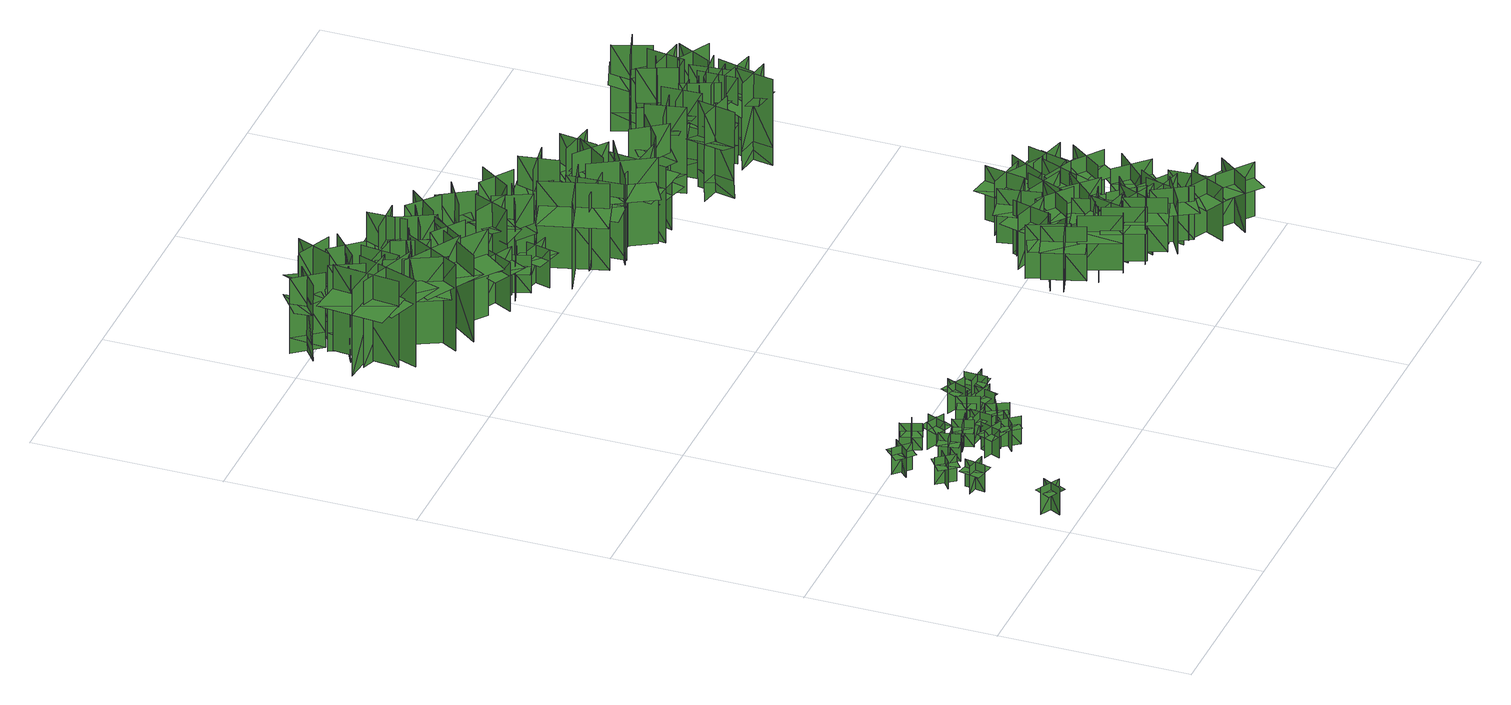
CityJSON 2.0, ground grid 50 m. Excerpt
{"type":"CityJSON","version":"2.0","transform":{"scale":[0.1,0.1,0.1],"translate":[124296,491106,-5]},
"CityObjects":{
"tree1":{"type":"SolitaryVegetationObject","geometry":[{"type":"MultiSurface","lod":"1","boundaries":[[[0,1,2]],[[0,2,3]],[[4,5,6]],[[4,6,7]],[[8,9,10]],[[8,10,11]],[[8,12,13]],[[8,13,9]]]}]},
"tree2":{"type":"SolitaryVegetationObject","geometry":[{"type":"MultiSurface","lod":"1","boundaries":[[[14,15,16]],[[14,16,17]],[[18,19,20]],[[18,20,21]],[[22,23,24]],[[22,24,25]],[[22,25,26]],[[22,26,27]]]}]},
"tree3":{"type":"SolitaryVegetationObject","geometry":[{"type":"MultiSurface","lod":"1","boundaries":[[[28,29,30]],[[28,30,31]],[[32,33,34]],[[32,34,35]],[[36,37,38]],[[36,38,39]],[[36,39,40]],[[36,40,41]]]}]},
"tree4":{"type":"SolitaryVegetationObject","geometry":[{"type":"MultiSurface","lod":"1","boundaries":[[[42,43,44]],[[42,44,45]],[[46,47,48]],[[46,48,49]],[[50,51,52]],[[50,52,53]],[[50,53,54]],[[50,54,55]]]}]},
"tree5":{"type":"SolitaryVegetationObject","geometry":[{"type":"MultiSurface","lod":"1","boundaries":[[[56,57,58]],[[56,58,59]],[[60,61,62]],[[60,62,63]],[[64,65,66]],[[64,66,67]],[[64,67,68]],[[64,68,69]]]}]},
"tree6":{"type":"SolitaryVegetationObject","geometry":[{"type":"MultiSurface","lod":"1","boundaries":[[[70,71,72]],[[70,72,73]],[[74,75,76]],[[74,76,77]],[[78,79,80]],[[78,80,81]],[[78,81,82]],[[78,82,83]]]}]},
"tree7":{"type":"SolitaryVegetationObject","geometry":[{"type":"MultiSurface","lod":"1","boundaries":[[[84,85,86]],[[84,86,87]],[[88,89,90]],[[88,90,91]],[[92,93,94]],[[92,94,95]],[[92,96,97]],[[92,97,93]]]}]},
"tree8":{"type":"SolitaryVegetationObject","geometry":[{"type":"MultiSurface","lod":"1","boundaries":[[[98,99,100]],[[98,100,101]],[[102,103,104]],[[102,104,105]],[[106,107,108]],[[106,108,109]],[[106,109,110]],[[106,110,111]]]}]},
"tree9":{"type":"SolitaryVegetationObject","geometry":[{"type":"MultiSurface","lod":"1","boundaries":[[[112,113,114]],[[112,114,115]],[[116,117,118]],[[116,118,119]],[[120,121,122]],[[120,122,123]],[[120,123,124]],[[120,124,125]]]}]},
"tree10":{"type":"SolitaryVegetationObject","geometry":[{"type":"MultiSurface","lod":"1","boundaries":[[[126,127,128]],[[126,128,129]],[[130,131,132]],[[130,132,133]],[[134,135,136]],[[134,136,137]],[[134,138,139]],[[134,139,135]]]}]},
"tree11":{"type":"SolitaryVegetationObject","geometry":[{"type":"MultiSurface","lod":"1","boundaries":[[[140,141,142]],[[140,142,143]],[[144,145,146]],[[144,146,147]],[[148,149,150]],[[148,150,151]],[[148,152,153]],[[148,153,149]]]}]},
"tree12":{"type":"SolitaryVegetationObject","geometry":[{"type":"MultiSurface","lod":"1","boundaries":[[[154,155,156]],[[154,156,157]],[[158,159,160]],[[158,160,161]],[[162,163,164]],[[162,164,165]],[[162,166,167]],[[162,167,163]]]}]},
"tree13":{"type":"SolitaryVegetationObject","geometry":[{"type":"MultiSurface","lod":"1","boundaries":[[[168,169,170]],[[168,170,171]],[[172,173,174]],[[172,174,175]],[[176,177,178]],[[176,178,179]],[[176,180,181]],[[176,181,177]]]}]},
"tree14":{"type":"SolitaryVegetationObject","geometry":[{"type":"MultiSurface","lod":"1","boundaries":[[[182,183,184]],[[182,184,185]],[[186,187,188]],[[186,188,189]],[[190,191,192]],[[190,192,193]],[[190,194,195]],[[190,195,191]]]}]},
"tree15":{"type":"SolitaryVegetationObject","geometry":[{"type":"MultiSurface","lod":"1","boundaries":[[[196,197,198]],[[196,198,199]],[[200,201,202]],[[200,202,203]],[[204,205,206]],[[204,206,207]],[[204,208,209]],[[204,209,205]]]}]},
"tree16":{"type":"SolitaryVegetationObject","geometry":[{"type":"MultiSurface","lod":"1","boundaries":[[[210,211,212]],[[210,212,213]],[[214,215,216]],[[214,216,217]],[[218,219,220]],[[218,220,221]],[[218,222,223]],[[218,223,219]]]}]},
"tree17":{"type":"SolitaryVegetationObject","geometry":[{"type":"MultiSurface","lod":"1","boundaries":[[[224,225,226]],[[224,226,227]],[[228,229,230]],[[228,230,231]],[[232,233,234]],[[232,234,235]],[[232,235,236]],[[232,236,237]]]}]},
"tree18":{"type":"SolitaryVegetationObject","geometry":[{"type":"MultiSurface","lod":"1","boundaries":[[[238,239,240]],[[238,240,241]],[[242,243,244]],[[242,244,245]],[[246,247,248]],[[246,248,249]],[[246,249,250]],[[246,250,251]]]}]},
"tree19":{"type":"SolitaryVegetationObject","geometry":[{"type":"MultiSurface","lod":"1","boundaries":[[[252,253,254]],[[252,254,255]],[[256,257,258]],[[256,258,259]],[[260,261,257]],[[260,257,256]],[[262,263,253]],[[262,253,252]],[[264,265,266]],[[264,266,267]],[[268,269,270]],[[268,270,271]]]}]},
"tree20":{"type":"SolitaryVegetationObject","geometry":[{"type":"MultiSurface","lod":"1","boundaries":[[[272,273,274]],[[272,274,275]],[[276,277,278]],[[276,278,279]],[[280,281,277]],[[280,277,276]],[[282,283,273]],[[282,273,272]],[[284,285,286]],[[284,286,287]],[[288,289,290]],[[288,290,291]]]}]},
"tree21":{"type":"SolitaryVegetationObject","geometry":[{"type":"MultiSurface","lod":"1","boundaries":[[[292,293,294]],[[292,294,295]],[[296,297,298]],[[296,298,299]],[[300,301,297]],[[300,297,296]],[[302,303,293]],[[302,293,292]],[[304,305,306]],[[304,306,307]],[[308,309,310]],[[308,310,311]]]}]},
"tree22":{"type":"SolitaryVegetationObject","geometry":[{"type":"MultiSurface","lod":"1","boundaries":[[[312,313,314]],[[312,314,315]],[[316,317,318]],[[316,318,319]],[[320,321,322]],[[320,322,323]],[[320,323,324]],[[320,324,325]]]}]},
"tree23":{"type":"SolitaryVegetationObject","geometry":[{"type":"MultiSurface","lod":"1","boundaries":[[[326,327,328]],[[326,328,329]],[[330,331,332]],[[330,332,333]],[[334,335,331]],[[334,331,330]],[[336,337,327]],[[336,327,326]],[[338,339,340]],[[338,340,341]],[[342,343,344]],[[342,344,345]]]}]},
"tree24":{"type":"SolitaryVegetationObject","geometry":[{"type":"MultiSurface","lod":"1","boundaries":[[[346,347,348]],[[346,348,349]],[[350,351,352]],[[350,352,353]],[[354,355,356]],[[354,356,357]],[[354,357,358]],[[354,358,359]]]}]},
"tree25":{"type":"SolitaryVegetationObject","geometry":[{"type":"MultiSurface","lod":"1","boundaries":[[[360,361,362]],[[360,362,363]],[[364,365,366]],[[364,366,367]],[[368,369,365]],[[368,365,364]],[[370,371,361]],[[370,361,360]],[[372,373,374]],[[372,374,375]],[[376,377,378]],[[376,378,379]]]}]},
"tree26":{"type":"SolitaryVegetationObject","geometry":[{"type":"MultiSurface","lod":"1","boundaries":[[[380,381,382]],[[380,382,383]],[[384,385,386]],[[384,386,387]],[[388,389,385]],[[388,385,384]],[[390,391,381]],[[390,381,380]],[[392,393,394]],[[392,394,395]],[[396,397,398]],[[396,398,399]]]}]},
"tree27":{"type":"SolitaryVegetationObject","geometry":[{"type":"MultiSurface","lod":"1","boundaries":[[[400,401,402]],[[400,402,403]],[[404,405,406]],[[404,406,407]],[[408,409,405]],[[408,405,404]],[[410,411,401]],[[410,401,400]],[[412,413,414]],[[412,414,415]],[[416,417,418]],[[416,418,419]]]}]},
"tree28":{"type":"SolitaryVegetationObject","geometry":[{"type":"MultiSurface","lod":"1","boundaries":[[[420,421,422]],[[420,422,423]],[[424,425,426]],[[424,426,427]],[[428,429,430]],[[428,430,431]],[[428,431,432]],[[428,432,433]]]}]},
"tree29":{"type":"SolitaryVegetationObject","geometry":[{"type":"MultiSurface","lod":"1","boundaries":[[[434,435,436]],[[434,436,437]],[[438,439,440]],[[438,440,441]],[[442,443,439]],[[442,439,438]],[[444,445,435]],[[444,435,434]],[[446,447,448]],[[446,448,449]],[[450,451,452]],[[450,452,453]]]}]},
"tree30":{"type":"SolitaryVegetationObject","geometry":[{"type":"MultiSurface","lod":"1","boundaries":[[[454,455,456]],[[454,456,457]],[[458,459,460]],[[458,460,461]],[[462,463,464]],[[462,464,465]],[[462,465,466]],[[462,466,467]]]}]},
"tree31":{"type":"SolitaryVegetationObject","geometry":[{"type":"MultiSurface","lod":"1","boundaries":[[[468,469,470]],[[468,470,471]],[[472,473,474]],[[472,474,475]],[[476,477,473]],[[476,473,472]],[[478,479,469]],[[478,469,468]],[[480,481,482]],[[480,482,483]],[[484,485,486]],[[484,486,487]]]}]},
"tree32":{"type":"SolitaryVegetationObject","geometry":[{"type":"MultiSurface","lod":"1","boundaries":[[[488,489,490]],[[488,490,491]],[[492,493,494]],[[492,494,495]],[[496,497,493]],[[496,493,492]],[[498,499,489]],[[498,489,488]],[[500,501,502]],[[500,502,503]],[[504,505,506]],[[504,506,507]]]}]},
"tree33":{"type":"SolitaryVegetationObject","geometry":[{"type":"MultiSurface","lod":"1","boundaries":[[[508,509,510]],[[508,510,511]],[[512,513,514]],[[512,514,515]],[[516,517,518]],[[516,518,519]],[[516,519,520]],[[516,520,521]]]}]},
"tree34":{"type":"SolitaryVegetationObject","geometry":[{"type":"MultiSurface","lod":"1","boundaries":[[[522,523,524]],[[522,524,525]],[[526,527,528]],[[526,528,529]],[[530,531,527]],[[530,527,526]],[[532,533,523]],[[532,523,522]],[[534,535,536]],[[534,536,537]],[[538,539,540]],[[538,540,541]]]}]},
"tree35":{"type":"SolitaryVegetationObject","geometry":[{"type":"MultiSurface","lod":"1","boundaries":[[[542,543,544]],[[542,544,545]],[[546,547,548]],[[546,548,549]],[[550,551,547]],[[550,547,546]],[[552,553,543]],[[552,543,542]],[[554,555,556]],[[554,556,557]],[[558,559,560]],[[558,560,561]]]}]},
"tree36":{"type":"SolitaryVegetationObject","geometry":[{"type":"MultiSurface","lod":"1","boundaries":[[[562,563,564]],[[562,564,565]],[[566,567,568]],[[566,568,569]],[[570,571,572]],[[570,572,573]],[[570,573,574]],[[570,574,575]]]}]},
"tree37":{"type":"SolitaryVegetationObject","geometry":[{"type":"MultiSurface","lod":"1","boundaries":[[[576,577,578]],[[576,578,579]],[[580,581,582]],[[580,582,583]],[[584,585,581]],[[584,581,580]],[[586,587,577]],[[586,577,576]],[[588,589,590]],[[588,590,591]],[[592,593,594]],[[592,594,595]]]}]},
"tree38":{"type":"SolitaryVegetationObject","geometry":[{"type":"MultiSurface","lod":"1","boundaries":[[[596,597,598]],[[596,598,599]],[[600,601,602]],[[600,602,603]],[[604,605,601]],[[604,601,600]],[[606,607,597]],[[606,597,596]],[[608,609,610]],[[608,610,611]],[[612,613,614]],[[612,614,615]]]}]},
"tree39":{"type":"SolitaryVegetationObject","geometry":[{"type":"MultiSurface","lod":"1","boundaries":[[[616,617,618]],[[616,618,619]],[[620,621,622]],[[620,622,623]],[[624,625,626]],[[624,626,627]],[[624,627,628]],[[624,628,629]]]}]},
"tree40":{"type":"SolitaryVegetationObject","geometry":[{"type":"MultiSurface","lod":"1","boundaries":[[[630,631,632]],[[630,632,633]],[[634,635,636]],[[634,636,637]],[[638,639,640]],[[638,640,641]],[[638,641,642]],[[638,642,643]]]}]},
"tree41":{"type":"SolitaryVegetationObject","geometry":[{"type":"MultiSurface","lod":"1","boundaries":[[[644,645,646]],[[644,646,647]],[[648,649,650]],[[648,650,651]],[[652,653,654]],[[652,654,655]],[[652,655,656]],[[652,656,657]]]}]},
"tree42":{"type":"SolitaryVegetationObject","geometry":[{"type":"MultiSurface","lod":"1","boundaries":[[[658,659,660]],[[658,660,661]],[[662,663,664]],[[662,664,665]],[[666,667,668]],[[666,668,669]],[[666,669,670]],[[666,670,671]]]}]},
"tree43":{"type":"SolitaryVegetationObject","geometry":[{"type":"MultiSurface","lod":"1","boundaries":[[[672,673,674]],[[672,674,675]],[[676,677,678]],[[676,678,679]],[[680,681,677]],[[680,677,676]],[[682,683,673]],[[682,673,672]],[[684,685,686]],[[684,686,687]],[[688,689,690]],[[688,690,691]]]}]},
"tree44":{"type":"SolitaryVegetationObject","geometry":[{"type":"MultiSurface","lod":"1","boundaries":[[[692,693,694]],[[692,694,695]],[[696,697,698]],[[696,698,699]],[[700,701,702]],[[700,702,703]],[[700,703,704]],[[700,704,705]]]}]},
"tree45":{"type":"SolitaryVegetationObject","geometry":[{"type":"MultiSurface","lod":"1","boundaries":[[[706,707,708]],[[706,708,709]],[[710,711,712]],[[710,712,713]],[[714,715,716]],[[714,716,717]],[[714,717,718]],[[714,718,719]]]}]},
"tree46":{"type":"SolitaryVegetationObject","geometry":[{"type":"MultiSurface","lod":"1","boundaries":[[[720,721,722]],[[720,722,723]],[[724,725,726]],[[724,726,727]],[[728,729,730]],[[728,730,731]],[[728,731,732]],[[728,732,733]]]}]},
"tree47":{"type":"SolitaryVegetationObject","geometry":[{"type":"MultiSurface","lod":"1","boundaries":[[[734,735,736]],[[734,736,737]],[[738,739,740]],[[738,740,741]],[[742,743,744]],[[742,744,745]],[[742,745,746]],[[742,746,747]]]}]},
"tree48":{"type":"SolitaryVegetationObject","geometry":[{"type":"MultiSurface","lod":"1","boundaries":[[[748,749,750]],[[748,750,751]],[[752,753,754]],[[752,754,755]],[[756,757,758]],[[756,758,759]],[[756,759,760]],[[756,760,761]]]}]},
"tree49":{"type":"SolitaryVegetationObject","geometry":[{"type":"MultiSurface","lod":"1","boundaries":[[[762,763,764]],[[762,764,765]],[[766,767,768]],[[766,768,769]],[[770,771,772]],[[770,772,773]],[[770,773,774]],[[770,774,775]]]}]},
"tree50":{"type":"SolitaryVegetationObject","geometry":[{"type":"MultiSurface","lod":"1","boundaries":[[[776,777,778]],[[776,778,779]],[[780,781,782]],[[780,782,783]],[[784,785,781]],[[784,781,780]],[[786,787,777]],[[786,777,776]],[[788,789,790]],[[788,790,791]],[[792,793,794]],[[792,794,795]]]}]},
"tree51":{"type":"SolitaryVegetationObject","geometry":[{"type":"MultiSurface","lod":"1","boundaries":[[[796,797,798]],[[796,798,799]],[[800,801,802]],[[800,802,803]],[[804,805,806]],[[804,806,807]],[[804,807,808]],[[804,808,809]]]}]},
"tree52":{"type":"SolitaryVegetationObject","geometry":[{"type":"MultiSurface","lod":"1","boundaries":[[[810,811,812]],[[810,812,813]],[[814,815,816]],[[814,816,817]],[[818,819,820]],[[818,820,821]],[[818,821,822]],[[818,822,823]]]}]},
"tree53":{"type":"SolitaryVegetationObject","geometry":[{"type":"MultiSurface","lod":"1","boundaries":[[[824,825,826]],[[824,826,827]],[[828,829,830]],[[828,830,831]],[[832,833,834]],[[832,834,835]],[[832,835,836]],[[832,836,837]]]}]},
"tree54":{"type":"SolitaryVegetationObject","geometry":[{"type":"MultiSurface","lod":"1","boundaries":[[[838,839,840]],[[838,840,841]],[[842,843,844]],[[842,844,845]],[[846,847,848]],[[846,848,849]],[[846,849,850]],[[846,850,851]]]}]},
"tree55":{"type":"SolitaryVegetationObject","geometry":[{"type":"MultiSurface","lod":"1","boundaries":[[[852,853,854]],[[852,854,855]],[[856,857,858]],[[856,858,859]],[[860,861,862]],[[860,862,863]],[[860,863,864]],[[860,864,865]]]}]},
"tree56":{"type":"SolitaryVegetationObject","geometry":[{"type":"MultiSurface","lod":"1","boundaries":[[[866,867,868]],[[866,868,869]],[[870,871,872]],[[870,872,873]],[[874,875,876]],[[874,876,877]],[[874,877,878]],[[874,878,879]]]}]},
"tree57":{"type":"SolitaryVegetationObject","geometry":[{"type":"MultiSurface","lod":"1","boundaries":[[[880,881,882]],[[880,882,883]],[[884,885,886]],[[884,886,887]],[[888,889,890]],[[888,890,891]],[[888,891,892]],[[888,892,893]]]}]},
"tree58":{"type":"SolitaryVegetationObject","geometry":[{"type":"MultiSurface","lod":"1","boundaries":[[[894,895,896]],[[894,896,897]],[[898,899,900]],[[898,900,901]],[[902,903,899]],[[902,899,898]],[[904,905,895]],[[904,895,894]],[[906,907,908]],[[906,908,909]],[[910,911,912]],[[910,912,913]]]}]},
"tree59":{"type":"SolitaryVegetationObject","geometry":[{"type":"MultiSurface","lod":"1","boundaries":[[[914,915,916]],[[914,916,917]],[[918,919,920]],[[918,920,921]],[[922,923,924]],[[922,924,925]],[[922,925,926]],[[922,926,927]]]}]},
"tree60":{"type":"SolitaryVegetationObject","geometry":[{"type":"MultiSurface","lod":"1","boundaries":[[[928,929,930]],[[928,930,931]],[[932,933,934]],[[932,934,935]],[[936,937,938]],[[936,938,939]],[[936,939,940]],[[936,940,941]]]}]},
"tree61":{"type":"SolitaryVegetationObject","geometry":[{"type":"MultiSurface","lod":"1","boundaries":[[[942,943,944]],[[942,944,945]],[[946,947,948]],[[946,948,949]],[[950,951,952]],[[950,952,953]],[[950,953,954]],[[950,954,955]]]}]},
"tree62":{"type":"SolitaryVegetationObject","geometry":[{"type":"MultiSurface","lod":"1","boundaries":[[[956,957,958]],[[956,958,959]],[[960,961,962]],[[960,962,963]],[[964,965,966]],[[964,966,967]],[[964,967,968]],[[964,968,969]]]}]},
"tree63":{"type":"SolitaryVegetationObject","geometry":[{"type":"MultiSurface","lod":"1","boundaries":[[[970,971,972]],[[970,972,973]],[[974,975,976]],[[974,976,977]],[[978,979,975]],[[978,975,974]],[[980,981,971]],[[980,971,970]],[[982,983,984]],[[982,984,985]],[[986,987,988]],[[986,988,989]]]}]},
"tree64":{"type":"SolitaryVegetationObject","geometry":[{"type":"MultiSurface","lod":"1","boundaries":[[[990,991,992]],[[990,992,993]],[[994,995,996]],[[994,996,997]],[[998,999,1000]],[[998,1000,1001]],[[998,1001,1002]],[[998,1002,1003]]]}]},
"tree65":{"type":"SolitaryVegetationObject","geometry":[{"type":"MultiSurface","lod":"1","boundaries":[[[1004,1005,1006]],[[1004,1006,1007]],[[1008,1009,1010]],[[1008,1010,1011]],[[1012,1013,1014]],[[1012,1014,1015]],[[1012,1015,1016]],[[1012,1016,1017]]]}]},
"tree66":{"type":"SolitaryVegetationObject","geometry":[{"type":"MultiSurface","lod":"1","boundaries":[[[1018,1019,1020]],[[1018,1020,1021]],[[1022,1023,1024]],[[1022,1024,1025]],[[1026,1027,1028]],[[1026,1028,1029]],[[1026,1029,1030]],[[1026,1030,1031]]]}]},
"tree67":{"type":"SolitaryVegetationObject","geometry":[{"type":"MultiSurface","lod":"1","boundaries":[[[1032,1033,1034]],[[1032,1034,1035]],[[1036,1037,1038]],[[1036,1038,1039]],[[1040,1041,1042]],[[1040,1042,1043]],[[1040,1043,1044]],[[1040,1044,1045]]]}]},
"tree68":{"type":"SolitaryVegetationObject","geometry":[{"type":"MultiSurface","lod":"1","boundaries":[[[1046,1047,1048]],[[1046,1048,1049]],[[1050,1051,1052]],[[1050,1052,1053]],[[1054,1055,1056]],[[1054,1056,1057]],[[1054,1057,1058]],[[1054,1058,1059]]]}]},
"tree69":{"type":"SolitaryVegetationObject","geometry":[{"type":"MultiSurface","lod":"1","boundaries":[[[1060,1061,1062]],[[1060,1062,1063]],[[1064,1065,1066]],[[1064,1066,1067]],[[1068,1069,1065]],[[1068,1065,1064]],[[1070,1071,1061]],[[1070,1061,1060]],[[1072,1073,1074]],[[1072,1074,1075]],[[1076,1077,1078]],[[1076,1078,1079]]]}]},
"tree70":{"type":"SolitaryVegetationObject","geometry":[{"type":"MultiSurface","lod":"1","boundaries":[[[1080,1081,1082]],[[1080,1082,1083]],[[1084,1085,1086]],[[1084,1086,1087]],[[1088,1089,1090]],[[1088,1090,1091]],[[1088,1091,1092]],[[1088,1092,1093]]]}]},
"tree71":{"type":"SolitaryVegetationObject","geometry":[{"type":"MultiSurface","lod":"1","boundaries":[[[1094,1095,1096]],[[1094,1096,1097]],[[1098,1099,1100]],[[1098,1100,1101]],[[1102,1103,1104]],[[1102,1104,1105]],[[1102,1105,1106]],[[1102,1106,1107]]]}]},
"tree72":{"type":"SolitaryVegetationObject","geometry":[{"type":"MultiSurface","lod":"1","boundaries":[[[1108,1109,1110]],[[1108,1110,1111]],[[1112,1113,1114]],[[1112,1114,1115]],[[1116,1117,1118]],[[1116,1118,1119]],[[1116,1119,1120]],[[1116,1120,1121]]]}]},
"tree73":{"type":"SolitaryVegetationObject","geometry":[{"type":"MultiSurface","lod":"1","boundaries":[[[1122,1123,1124]],[[1122,1124,1125]],[[1126,1127,1128]],[[1126,1128,1129]],[[1130,1131,1132]],[[1130,1132,1133]],[[1130,1133,1134]],[[1130,1134,1135]]]}]},
"tree74":{"type":"SolitaryVegetationObject","geometry":[{"type":"MultiSurface","lod":"1","boundaries":[[[1136,1137,1138]],[[1136,1138,1139]],[[1140,1141,1142]],[[1140,1142,1143]],[[1144,1145,1146]],[[1144,1146,1147]],[[1144,1147,1148]],[[1144,1148,1149]]]}]},
"tree75":{"type":"SolitaryVegetationObject","geometry":[{"type":"MultiSurface","lod":"1","boundaries":[[[1150,1151,1152]],[[1150,1152,1153]],[[1154,1155,1156]],[[1154,1156,1157]],[[1158,1159,1155]],[[1158,1155,1154]],[[1160,1161,1151]],[[1160,1151,1150]],[[1162,1163,1164]],[[1162,1164,1165]],[[1166,1167,1168]],[[1166,1168,1169]]]}]},
"tree76":{"type":"SolitaryVegetationObject","geometry":[{"type":"MultiSurface","lod":"1","boundaries":[[[1170,1171,1172]],[[1170,1172,1173]],[[1174,1175,1176]],[[1174,1176,1177]],[[1178,1179,1175]],[[1178,1175,1174]],[[1180,1181,1171]],[[1180,1171,1170]],[[1182,1183,1184]],[[1182,1184,1185]],[[1186,1187,1188]],[[1186,1188,1189]]]}]},
"tree77":{"type":"SolitaryVegetationObject","geometry":[{"type":"MultiSurface","lod":"1","boundaries":[[[1190,1191,1192]],[[1190,1192,1193]],[[1194,1195,1196]],[[1194,1196,1197]],[[1198,1199,1195]],[[1198,1195,1194]],[[1200,1201,1191]],[[1200,1191,1190]],[[1202,1203,1204]],[[1202,1204,1205]],[[1206,1207,1208]],[[1206,1208,1209]]]}]},
"tree78":{"type":"SolitaryVegetationObject","geometry":[{"type":"MultiSurface","lod":"1","boundaries":[[[1210,1211,1212]],[[1210,1212,1213]],[[1214,1215,1216]],[[1214,1216,1217]],[[1218,1219,1215]],[[1218,1215,1214]],[[1220,1221,1211]],[[1220,1211,1210]],[[1222,1223,1224]],[[1222,1224,1225]],[[1226,1227,1228]],[[1226,1228,1229]]]}]},
"tree79":{"type":"SolitaryVegetationObject","geometry":[{"type":"MultiSurface","lod":"1","boundaries":[[[1230,1231,1232]],[[1230,1232,1233]],[[1234,1235,1236]],[[1234,1236,1237]],[[1238,1239,1235]],[[1238,1235,1234]],[[1240,1241,1231]],[[1240,1231,1230]],[[1242,1243,1244]],[[1242,1244,1245]],[[1246,1247,1248]],[[1246,1248,1249]]]}]},
"tree80":{"type":"SolitaryVegetationObject","geometry":[{"type":"MultiSurface","lod":"1","boundaries":[[[1250,1251,1252]],[[1250,1252,1253]],[[1254,1255,1256]],[[1254,1256,1257]],[[1258,1259,1255]],[[1258,1255,1254]],[[1260,1261,1251]],[[1260,1251,1250]],[[1262,1263,1264]],[[1262,1264,1265]],[[1266,1267,1268]],[[1266,1268,1269]]]}]},
"tree81":{"type":"SolitaryVegetationObject","geometry":[{"type":"MultiSurface","lod":"1","boundaries":[[[1270,1271,1272]],[[1270,1272,1273]],[[1274,1275,1276]],[[1274,1276,1277]],[[1278,1279,1275]],[[1278,1275,1274]],[[1280,1281,1271]],[[1280,1271,1270]],[[1282,1283,1284]],[[1282,1284,1285]],[[1286,1287,1288]],[[1286,1288,1289]]]}]},
"tree82":{"type":"SolitaryVegetationObject","geometry":[{"type":"MultiSurface","lod":"1","boundaries":[[[1290,1291,1292]],[[1290,1292,1293]],[[1294,1295,1296]],[[1294,1296,1297]],[[1298,1299,1295]],[[1298,1295,1294]],[[1300,1301,1291]],[[1300,1291,1290]],[[1302,1303,1304]],[[1302,1304,1305]],[[1306,1307,1308]],[[1306,1308,1309]]]}]},
"tree83":{"type":"SolitaryVegetationObject","geometry":[{"type":"MultiSurface","lod":"1","boundaries":[[[1310,1311,1312]],[[1310,1312,1313]],[[1314,1315,1316]],[[1314,1316,1317]],[[1318,1319,1315]],[[1318,1315,1314]],[[1320,1321,1311]],[[1320,1311,1310]],[[1322,1323,1324]],[[1322,1324,1325]],[[1326,1327,1328]],[[1326,1328,1329]]]}]},
"tree84":{"type":"SolitaryVegetationObject","geometry":[{"type":"MultiSurface","lod":"1","boundaries":[[[1330,1331,1332]],[[1330,1332,1333]],[[1334,1335,1336]],[[1334,1336,1337]],[[1338,1339,1335]],[[1338,1335,1334]],[[1340,1341,1331]],[[1340,1331,1330]],[[1342,1343,1344]],[[1342,1344,1345]],[[1346,1347,1348]],[[1346,1348,1349]]]}]},
"tree85":{"type":"SolitaryVegetationObject","geometry":[{"type":"MultiSurface","lod":"1","boundaries":[[[1350,1351,1352]],[[1350,1352,1353]],[[1354,1355,1356]],[[1354,1356,1357]],[[1358,1359,1355]],[[1358,1355,1354]],[[1360,1361,1351]],[[1360,1351,1350]],[[1362,1363,1364]],[[1362,1364,1365]],[[1366,1367,1368]],[[1366,1368,1369]]]}]},
"tree86":{"type":"SolitaryVegetationObject","geometry":[{"type":"MultiSurface","lod":"1","boundaries":[[[1370,1371,1372]],[[1370,1372,1373]],[[1374,1375,1376]],[[1374,1376,1377]],[[1378,1379,1375]],[[1378,1375,1374]],[[1380,1381,1371]],[[1380,1371,1370]],[[1382,1383,1384]],[[1382,1384,1385]],[[1386,1387,1388]],[[1386,1388,1389]]]}]}
},
"vertices":[
[35,89,18],[87,61,18],[87,61,96],[35,89,96],[49,45,18],[76,97,18],[76,97,96],[49,45,96],[39,87,76],[87,61,76],[98,82,76],[50,107,76],[28,66,76],[76,41,76],
[59,281,21],[113,270,21],[113,270,98],[59,281,98],[79,250,21],[89,304,21],[89,304,98],[79,250,98],[79,250,76],[106,245,76],[117,299,76],[89,304,76],[62,310,76],[52,255,76],
[99,368,25],[55,335,25],[55,335,102],[99,368,102],[62,373,25],[96,329,25],[96,329,102],[62,373,102],[62,373,81],[40,356,81],[74,312,81],[96,329,81],[118,346,81],[84,390,81],
[53,480,35],[93,442,35],[93,442,112],[53,480,112],[54,443,35],[92,483,35],[92,483,112],[54,443,112],[54,443,91],[74,424,91],[112,464,91],[92,483,91],[72,502,91],[34,463,91],
[140,367,34],[194,377,34],[194,377,111],[140,367,111],[170,346,34],[160,400,34],[160,400,111],[170,346,111],[170,346,89],[198,351,89],[187,405,89],[160,400,89],[133,395,89],[143,341,89],
[165,444,47],[146,496,47],[146,496,124],[165,444,124],[181,477,47],[129,458,47],[129,458,124],[181,477,124],[181,477,102],[171,503,102],[120,484,102],[129,458,102],[139,432,102],[191,451,102],
[269,280,27],[214,301,27],[214,301,105],[269,280,105],[249,323,27],[228,268,27],[228,268,105],[249,323,105],[264,282,85],[214,301,85],[205,279,85],[256,260,85],[272,304,85],[222,323,85],
[225,411,46],[174,434,46],[174,434,123],[225,411,123],[212,446,46],[189,395,46],[189,395,123],[212,446,123],[212,446,101],[187,457,101],[164,407,101],[189,395,101],[214,384,101],[237,434,101],
[203,354,39],[257,367,39],[257,367,116],[203,354,116],[235,335,39],[221,388,39],[221,388,116],[235,335,116],[235,335,94],[261,341,94],[248,395,94],[221,388,94],[194,381,94],[208,328,94],
[305,240,28],[269,287,28],[269,287,107],[305,240,107],[310,287,28],[264,250,28],[264,250,107],[310,287,107],[302,244,86],[269,287,86],[250,272,86],[284,230,86],[320,259,86],[287,301,86],
[241,341,39],[299,332,39],[299,332,117],[241,341,117],[269,304,39],[277,362,39],[277,362,117],[269,304,117],[246,340,97],[299,332,97],[302,355,97],[249,363,97],[242,317,97],[296,309,97],
[337,282,40],[310,335,40],[310,335,118],[337,282,118],[351,327,40],[298,300,40],[298,300,118],[351,327,118],[335,287,98],[310,335,98],[289,324,98],[314,276,98],[355,297,98],[331,345,98],
[279,372,51],[335,391,51],[335,391,129],[279,372,129],[321,352,51],[302,408,51],[302,408,129],[321,352,129],[284,374,109],[335,391,109],[327,413,109],[276,396,109],[291,351,109],[343,369,109],
[325,365,51],[382,350,51],[382,350,129],[325,365,129],[349,325,51],[364,382,51],[364,382,129],[349,325,129],[330,363,109],[382,350,109],[388,373,109],[336,386,109],[324,341,109],[377,328,109],
[333,396,60],[357,450,60],[357,450,138],[333,396,138],[376,413,60],[323,437,60],[323,437,138],[376,413,138],[335,401,118],[357,450,118],[336,459,118],[314,410,118],[356,391,118],[379,440,118],
[401,423,60],[399,364,60],[399,364,138],[401,423,138],[367,391,60],[426,388,60],[426,388,138],[367,391,138],[401,418,118],[399,364,118],[422,363,118],[424,417,118],[378,419,118],[376,365,118],
[21,1862,31],[198,1844,31],[198,1844,277],[21,1862,277],[95,1770,31],[113,1946,31],[113,1946,277],[95,1770,277],[95,1770,208],[184,1761,208],[201,1937,208],[113,1946,208],[25,1955,208],[7,1779,208],
[177,1901,28],[118,1734,28],[118,1734,274],[177,1901,274],[70,1851,28],[237,1792,28],[237,1792,274],[70,1851,274],[70,1851,205],[41,1768,205],[208,1709,205],[237,1792,205],[267,1876,205],[100,1935,205],
[99,1874,74],[187,1853,74],[187,1851,245],[99,1872,245],[135,1815,75],[156,1903,75],[155,1903,245],[134,1815,245],[134,1815,29],[155,1903,29],[99,1872,29],[187,1851,29],[99,1873,157],[187,1852,157],[198,1897,174],[110,1918,174],[175,1855,184],[109,1870,184],[101,1836,194],[167,1821,194],
[80,1987,56],[152,2043,56],[153,2042,226],[81,1986,226],[148,1979,56],[92,2050,56],[92,2050,226],[148,1978,226],[148,1978,11],[92,2050,11],[81,1986,11],[153,2042,11],[81,1987,139],[152,2042,139],[124,2079,155],[52,2023,155],[142,2035,166],[89,1993,166],[111,1966,175],[164,2008,175],
[102,1899,65],[194,1945,65],[195,1944,260],[102,1897,260],[176,1874,66],[129,1966,66],[129,1966,260],[175,1873,260],[175,1873,14],[129,1966,14],[102,1897,14],[195,1944,14],[102,1898,160],[195,1944,160],[171,1992,179],[78,1945,179],[182,1938,191],[113,1903,191],[131,1868,202],[200,1903,202],
[287,1823,24],[128,1744,24],[128,1744,270],[287,1823,270],[175,1861,24],[254,1702,24],[254,1702,270],[175,1861,270],[175,1861,201],[96,1822,201],[174,1663,201],[254,1702,201],[333,1742,201],[255,1900,201],
[285,1859,69],[182,1870,69],[182,1872,264],[285,1860,264],[237,1920,69],[225,1817,69],[226,1817,264],[238,1920,264],[238,1920,18],[226,1817,18],[285,1860,18],[182,1872,18],[285,1860,164],[182,1871,164],[177,1819,183],[279,1807,183],[197,1870,195],[274,1862,195],[278,1901,205],[201,1909,205],
[312,1825,24],[225,1671,24],[225,1671,271],[312,1825,271],[198,1794,24],[352,1707,24],[352,1707,271],[198,1794,271],[198,1794,202],[154,1717,202],[309,1630,202],[352,1707,202],[396,1784,202],[241,1871,202],
[188,1985,58],[228,2080,58],[230,2079,253],[189,1984,253],[260,2014,59],[165,2054,59],[165,2054,253],[260,2013,253],[260,2013,7],[165,2054,7],[189,1984,7],[230,2079,7],[188,1984,153],[229,2080,153],[181,2100,172],[140,2005,172],[224,2067,184],[194,1995,184],[230,1980,195],[260,2051,195],
[270,1919,61],[202,1998,61],[203,1999,256],[271,1920,256],[276,1997,62],[198,1930,62],[198,1929,256],[276,1997,256],[276,1997,10],[198,1929,10],[271,1920,10],[203,1999,10],[271,1920,156],[203,1998,156],[163,1964,175],[231,1885,175],[212,1988,187],[264,1929,187],[293,1955,198],[242,2013,198],
[347,1836,73],[252,1794,73],[252,1795,267],[346,1838,267],[274,1864,73],[316,1770,73],[317,1770,267],[274,1865,267],[274,1865,21],[317,1770,21],[346,1838,21],[252,1795,21],[346,1837,168],[252,1795,168],[274,1747,186],[368,1789,186],[265,1801,198],[335,1833,198],[319,1869,209],[248,1836,209],
[276,1767,15],[416,1659,15],[416,1659,262],[276,1767,262],[291,1650,15],[398,1790,15],[398,1790,262],[291,1650,262],[291,1650,193],[361,1596,193],[469,1736,193],[398,1790,193],[328,1844,193],[220,1704,193],
[426,1720,73],[342,1781,73],[343,1782,268],[427,1722,268],[414,1798,74],[354,1714,74],[354,1713,268],[415,1797,268],[415,1797,22],[354,1713,22],[427,1722,22],[343,1782,22],[427,1721,168],[343,1782,168],[312,1739,187],[396,1678,187],[355,1773,199],[418,1729,199],[441,1761,210],[377,1805,210],
[483,1699,25],[438,1610,25],[438,1610,164],[483,1699,164],[420,1679,25],[509,1633,25],[509,1633,164],[420,1679,164],[420,1679,125],[397,1634,125],[486,1589,125],[509,1633,125],[531,1678,125],[443,1723,125],
[348,1917,57],[451,1921,57],[451,1920,252],[348,1916,252],[405,1864,58],[401,1967,58],[400,1967,252],[404,1864,252],[404,1864,6],[400,1967,6],[348,1916,6],[451,1920,6],[348,1916,152],[451,1920,152],[449,1973,171],[346,1969,171],[437,1920,183],[359,1916,183],[361,1877,194],[439,1880,194],
[399,1892,61],[446,1800,61],[445,1800,256],[398,1892,256],[375,1818,61],[467,1865,61],[466,1866,256],[374,1819,256],[374,1819,10],[466,1866,10],[398,1892,10],[445,1800,10],[398,1892,156],[445,1800,156],[492,1824,175],[445,1916,175],[439,1812,187],[403,1881,187],[368,1863,197],[404,1794,197],
[487,1616,25],[561,1640,25],[561,1640,133],[487,1616,133],[533,1592,25],[509,1666,25],[509,1666,133],[533,1592,133],[533,1592,102],[570,1604,102],[546,1678,102],[509,1666,102],[472,1654,102],[496,1580,102],
[548,1739,74],[507,1644,74],[505,1645,268],[547,1740,268],[475,1711,74],[570,1670,74],[570,1670,268],[475,1712,268],[475,1712,22],[570,1670,22],[547,1740,22],[505,1645,22],[547,1740,169],[506,1645,169],[554,1624,187],[596,1719,187],[511,1658,199],[542,1729,199],[506,1745,210],[475,1673,210],
[460,1819,58],[529,1897,58],[530,1896,253],[461,1818,253],[538,1823,58],[461,1892,58],[460,1891,253],[538,1823,253],[538,1823,7],[460,1891,7],[461,1818,7],[530,1896,7],[461,1818,153],[529,1896,153],[490,1931,172],[421,1853,172],[520,1885,184],[469,1827,184],[499,1801,194],[550,1859,194],
[589,1633,26],[570,1558,26],[570,1558,134],[589,1633,134],[544,1607,26],[619,1588,26],[619,1588,134],[544,1607,134],[544,1607,103],[535,1569,103],[610,1550,103],[619,1588,103],[629,1625,103],[554,1644,103],
[623,1674,73],[529,1630,73],[529,1631,268],[622,1676,268],[549,1701,73],[594,1607,73],[595,1608,268],[550,1701,268],[550,1701,22],[595,1608,22],[622,1676,22],[529,1631,22],[622,1675,168],[529,1631,168],[552,1583,187],[645,1628,187],[542,1637,199],[612,1671,199],[595,1706,209],[525,1672,209],
[505,1770,60],[594,1824,60],[595,1822,255],[506,1769,255],[581,1751,61],[528,1840,61],[527,1839,255],[581,1751,255],[581,1751,9],[527,1839,9],[506,1769,9],[595,1822,9],[506,1770,155],[595,1823,155],[568,1868,174],[479,1815,174],[583,1815,186],[516,1775,186],[537,1741,196],[603,1782,196],
[930,365,66],[1036,397,66],[1036,397,220],[930,365,220],[995,330,66],[962,436,66],[962,436,220],[995,330,220],[995,330,177],[1047,346,177],[1015,452,177],[962,436,177],[909,420,177],[942,314,177],
[1097,338,69],[994,298,69],[994,298,223],[1097,338,223],[1030,368,69],[1069,265,69],[1069,265,223],[1030,368,223],[1030,368,179],[978,348,179],[1018,245,179],[1069,265,179],[1121,285,179],[1081,388,179],
[716,1458,12],[668,1628,12],[668,1628,258],[716,1458,258],[774,1561,12],[604,1512,12],[604,1512,258],[774,1561,258],[774,1561,189],[750,1646,189],[580,1598,189],[604,1512,189],[628,1427,189],[798,1476,189],
[1049,392,31],[1005,493,31],[1005,493,185],[1049,392,185],[1076,460,31],[975,416,31],[975,416,185],[1076,460,185],[1076,460,142],[1054,511,142],[953,467,142],[975,416,142],[997,366,142],[1098,409,142],
[697,1697,62],[612,1756,62],[613,1757,257],[698,1699,257],[683,1774,63],[625,1689,63],[625,1689,257],[684,1774,257],[684,1774,11],[625,1689,11],[698,1699,11],[613,1757,11],[698,1698,157],[612,1757,157],[582,1713,176],[668,1655,176],[624,1749,188],[688,1705,188],[710,1738,199],[646,1781,199],
[1082,325,72],[1123,222,72],[1123,222,226],[1082,325,226],[1052,257,72],[1155,298,72],[1155,298,226],[1052,257,226],[1052,257,182],[1073,206,182],[1175,246,182],[1155,298,182],[1135,349,182],[1032,309,182],
[686,1499,18],[841,1510,18],[841,1510,234],[686,1499,234],[764,1431,18],[753,1585,18],[753,1585,234],[764,1431,234],[764,1431,173],[841,1436,173],[830,1591,173],[753,1585,173],[676,1580,173],[687,1425,173],
[1177,189,73],[1142,294,73],[1142,294,227],[1177,189,227],[1210,255,73],[1105,220,73],[1105,220,227],[1210,255,227],[1210,255,184],[1193,307,184],[1088,273,184],[1105,220,184],[1123,168,184],[1228,202,184],
[1100,338,45],[1208,313,45],[1208,313,199],[1100,338,199],[1139,276,45],[1164,383,45],[1164,383,199],[1139,276,199],[1139,276,156],[1193,263,156],[1217,371,156],[1164,383,156],[1110,396,156],[1085,288,156],
[1117,566,20],[1089,459,20],[1089,459,174],[1117,566,174],[1054,529,20],[1161,501,20],[1161,501,174],[1054,529,174],[1054,529,130],[1040,475,130],[1147,447,130],[1161,501,130],[1175,554,130],[1068,582,130],
[775,1542,17],[864,1388,17],[864,1388,263],[775,1542,263],[744,1428,17],[897,1516,17],[897,1516,263],[744,1428,263],[744,1428,194],[788,1351,194],[942,1440,194],[897,1516,194],[853,1593,194],[700,1505,194],
[720,1658,59],[822,1675,59],[823,1673,253],[720,1656,253],[784,1612,59],[767,1714,59],[766,1714,253],[783,1612,253],[783,1612,7],[766,1714,7],[720,1656,7],[823,1673,7],[720,1657,154],[823,1674,154],[814,1726,172],[712,1709,172],[809,1671,184],[732,1658,184],[739,1619,195],[815,1633,195],
[1252,148,73],[1196,243,73],[1196,243,227],[1252,148,227],[1271,219,73],[1176,163,73],[1176,163,227],[1271,219,227],[1271,219,184],[1243,267,184],[1147,210,184],[1176,163,184],[1204,115,184],[1299,171,184],
[1129,362,27],[1236,390,27],[1236,390,181],[1129,362,181],[1193,325,27],[1165,432,27],[1165,432,181],[1193,325,181],[1193,325,138],[1246,339,138],[1218,446,138],[1165,432,138],[1111,418,138],[1139,311,138],
[1164,302,47],[1266,258,47],[1266,258,201],[1164,302,201],[1191,233,47],[1235,335,47],[1235,335,201],[1191,233,201],[1191,233,158],[1242,212,158],[1286,313,158],[1235,335,158],[1184,357,158],[1140,255,158],
[812,1454,15],[966,1436,15],[966,1436,231],[812,1454,231],[876,1373,15],[894,1527,15],[894,1527,231],[876,1373,231],[876,1373,170],[953,1364,170],[971,1518,170],[894,1527,170],[817,1536,170],[799,1382,170],
[1152,441,21],[1220,528,21],[1220,528,175],[1152,441,175],[1225,449,21],[1138,517,21],[1138,517,175],[1225,449,175],[1225,449,132],[1259,493,132],[1172,561,132],[1138,517,132],[1104,474,132],[1191,406,132],
[1111,554,20],[1220,574,20],[1220,574,174],[1111,554,174],[1172,512,20],[1152,621,20],[1152,621,174],[1172,512,174],[1172,512,131],[1226,522,131],[1206,631,131],[1152,621,131],[1097,611,131],[1117,502,131],
[1344,111,72],[1244,160,72],[1244,160,225],[1344,111,225],[1320,181,72],[1272,82,72],[1272,82,225],[1320,181,225],[1320,181,182],[1270,205,182],[1222,106,182],[1272,82,182],[1321,57,182],[1370,157,182],
[819,1593,59],[902,1531,59],[901,1530,254],[818,1592,254],[830,1516,59],[892,1599,59],[891,1599,254],[829,1516,254],[829,1516,8],[891,1599,8],[818,1592,8],[901,1530,8],[818,1592,154],[902,1531,154],[933,1573,173],[850,1635,173],[890,1539,185],[828,1585,185],[804,1553,195],[867,1507,195],
[1282,284,49],[1255,177,49],[1255,177,203],[1282,284,203],[1218,247,49],[1326,220,49],[1326,220,203],[1218,247,203],[1218,247,159],[1205,193,159],[1312,166,159],[1326,220,159],[1339,274,159],[1232,301,159],
[1216,362,28],[1285,276,28],[1285,276,182],[1216,362,182],[1207,289,28],[1294,358,28],[1294,358,182],[1207,289,182],[1207,289,139],[1242,245,139],[1328,315,139],[1294,358,139],[1259,401,139],[1173,332,139],
[927,1376,21],[955,1472,21],[955,1472,159],[927,1376,159],[985,1408,21],[890,1436,21],[890,1436,159],[985,1408,159],[985,1408,121],[999,1455,121],[904,1484,121],[890,1436,121],[875,1388,121],[971,1360,121],
[1204,478,23],[1284,401,23],[1284,401,176],[1204,478,176],[1205,404,23],[1282,484,23],[1282,484,176],[1205,404,176],[1205,404,133],[1245,366,133],[1322,446,133],[1282,484,133],[1242,522,133],[1165,442,133],
[839,1617,56],[942,1602,56],[941,1600,251],[839,1616,251],[885,1554,57],[901,1656,57],[900,1656,251],[885,1554,251],[885,1554,5],[900,1656,5],[839,1616,5],[941,1600,5],[839,1616,151],[942,1601,151],[950,1653,170],[847,1668,170],[927,1603,182],[851,1614,182],[845,1575,192],[922,1564,192],
[1242,574,21],[1201,471,21],[1201,471,175],[1242,574,175],[1174,545,21],[1277,505,21],[1277,505,175],[1174,545,175],[1174,545,132],[1154,494,132],[1257,453,132],[1277,505,132],[1298,556,132],[1195,597,132],
[1317,117,73],[1404,49,73],[1404,49,227],[1317,117,227],[1326,44,73],[1394,131,73],[1394,131,227],[1326,44,227],[1326,44,184],[1369,10,184],[1438,97,184],[1394,131,184],[1351,165,184],[1282,78,184],
[1341,135,49],[1332,245,49],[1332,245,203],[1341,135,203],[1389,191,49],[1279,181,49],[1279,181,203],[1389,191,203],[1389,191,160],[1385,246,160],[1274,237,160],[1279,181,160],[1284,126,160],[1394,135,160],
[1336,315,31],[1275,223,31],[1275,223,185],[1336,315,185],[1264,301,31],[1356,240,31],[1356,240,185],[1264,301,185],[1264,301,141],[1233,255,141],[1326,194,141],[1356,240,141],[1387,287,141],[1294,347,141],
[1174,634,23],[1282,614,23],[1282,614,177],[1174,634,177],[1215,573,23],[1235,682,23],[1235,682,177],[1215,573,177],[1215,573,134],[1269,563,134],[1290,671,134],[1235,682,134],[1181,692,134],[1160,583,134],
[1038,1486,66],[954,1426,66],[953,1427,261],[1037,1488,261],[960,1500,66],[1021,1415,66],[1022,1416,261],[961,1500,261],[961,1500,15],[1022,1416,15],[1037,1488,15],[953,1427,15],[1037,1487,161],[953,1427,161],[984,1384,180],[1068,1444,180],[964,1435,192],[1027,1481,192],[1004,1513,202],[941,1467,202],
[1271,461,24],[1312,564,24],[1312,564,178],[1271,461,178],[1339,490,24],[1236,530,24],[1236,530,178],[1339,490,178],[1339,490,135],[1359,541,135],[1257,582,135],[1236,530,135],[1216,479,135],[1319,438,135],
[1324,567,21],[1228,622,21],[1228,622,175],[1324,567,175],[1305,638,21],[1250,542,21],[1250,542,175],[1305,638,175],[1305,638,132],[1257,666,132],[1202,570,132],[1250,542,132],[1298,515,132],[1353,610,132],
[1404,393,21],[1325,315,21],[1325,315,175],[1404,393,175],[1330,394,21],[1408,315,21],[1408,315,175],[1330,394,175],[1330,394,132],[1291,355,132],[1369,276,132],[1408,315,132],[1447,354,132],[1369,433,132],
[1330,427,24],[1396,515,24],[1396,515,178],[1330,427,178],[1403,437,24],[1314,503,24],[1314,503,178],[1403,437,178],[1403,437,135],[1436,481,135],[1347,547,135],[1314,503,135],[1281,459,135],[1370,392,135],
[1352,613,23],[1325,506,23],[1325,506,177],[1352,613,177],[1288,576,23],[1396,549,23],[1396,549,177],[1288,576,177],[1288,576,134],[1275,522,134],[1383,495,134],[1396,549,134],[1409,603,134],[1302,629,134],
[1117,1287,69],[1137,1388,69],[1139,1388,264],[1119,1286,264],[1182,1330,70],[1081,1350,70],[1081,1349,264],[1182,1329,264],[1182,1329,18],[1081,1349,18],[1119,1286,18],[1139,1388,18],[1118,1287,164],[1138,1388,164],[1086,1398,183],[1066,1297,183],[1135,1374,195],[1121,1298,195],[1160,1291,206],[1174,1367,206],
[1093,1510,60],[1116,1409,60],[1114,1408,254],[1092,1509,254],[1051,1444,60],[1152,1466,60],[1152,1467,254],[1051,1445,254],[1051,1445,8],[1152,1467,8],[1092,1509,8],[1114,1408,8],[1092,1509,155],[1115,1408,155],[1167,1420,174],[1144,1521,174],[1112,1422,185],[1094,1498,185],[1056,1489,196],[1074,1413,196],
[1181,1498,61],[1186,1394,61],[1185,1394,255],[1180,1498,255],[1128,1440,61],[1232,1445,61],[1232,1446,255],[1128,1441,255],[1128,1441,9],[1232,1446,9],[1180,1498,9],[1185,1394,9],[1180,1498,156],[1185,1394,156],[1238,1397,175],[1233,1500,175],[1184,1409,186],[1180,1486,186],[1141,1484,197],[1145,1407,197],
[1175,1398,62],[1270,1438,62],[1271,1437,256],[1176,1397,256],[1247,1368,62],[1207,1464,62],[1206,1463,256],[1247,1368,256],[1247,1368,10],[1206,1463,10],[1176,1397,10],[1271,1437,10],[1175,1397,157],[1271,1437,157],[1250,1486,175],[1155,1446,175],[1258,1432,187],[1186,1401,187],[1202,1365,198],[1273,1396,198],
[1242,1314,72],[1344,1297,72],[1344,1295,267],[1242,1312,267],[1287,1250,72],[1304,1352,72],[1303,1352,267],[1286,1250,267],[1286,1250,21],[1303,1352,21],[1242,1312,21],[1344,1295,21],[1242,1313,167],[1344,1296,167],[1352,1348,186],[1250,1365,186],[1330,1298,198],[1253,1310,198],[1247,1272,208],[1323,1259,208],
[1275,1441,63],[1279,1337,63],[1277,1337,258],[1273,1440,258],[1221,1383,64],[1325,1388,64],[1325,1388,258],[1221,1384,258],[1221,1384,12],[1325,1388,12],[1273,1440,12],[1277,1337,12],[1273,1441,158],[1278,1337,158],[1331,1339,177],[1326,1443,177],[1277,1351,189],[1273,1429,189],[1234,1427,200],[1238,1349,200],
[1276,1488,60],[1235,1584,60],[1237,1585,254],[1277,1489,254],[1305,1561,60],[1210,1521,60],[1210,1520,254],[1306,1560,254],[1306,1560,8],[1210,1520,8],[1277,1489,8],[1237,1585,8],[1276,1489,155],[1236,1584,155],[1188,1564,174],[1228,1468,174],[1242,1571,185],[1272,1500,185],[1309,1515,196],[1278,1587,196],
[1305,1367,62],[1292,1470,62],[1294,1470,257],[1306,1367,257],[1353,1428,63],[1250,1415,63],[1250,1415,257],[1353,1428,257],[1353,1428,11],[1250,1415,11],[1306,1367,11],[1294,1470,11],[1306,1367,157],[1293,1470,157],[1241,1463,176],[1253,1360,176],[1295,1456,188],[1305,1379,188],[1344,1384,199],[1334,1461,199],
[1339,1408,67],[1313,1308,67],[1312,1308,261],[1337,1409,261],[1271,1368,67],[1372,1343,67],[1372,1344,261],[1271,1369,261],[1271,1369,15],[1372,1344,15],[1337,1409,15],[1312,1308,15],[1338,1408,162],[1312,1308,162],[1363,1295,181],[1389,1395,181],[1316,1322,192],[1334,1397,192],[1296,1407,203],[1278,1331,203],
[1331,1591,60],[1315,1488,60],[1313,1489,255],[1329,1591,255],[1267,1545,61],[1370,1529,61],[1370,1530,255],[1268,1546,255],[1268,1546,9],[1370,1530,9],[1329,1591,9],[1313,1489,9],[1330,1591,155],[1314,1489,155],[1366,1480,174],[1382,1582,174],[1316,1503,186],[1328,1579,186],[1289,1585,197],[1277,1509,197],
[1327,1434,62],[1375,1526,62],[1376,1525,256],[1328,1434,256],[1402,1457,62],[1310,1505,62],[1310,1505,256],[1401,1457,256],[1401,1457,10],[1310,1505,10],[1328,1434,10],[1376,1525,10],[1328,1434,157],[1376,1526,157],[1329,1550,175],[1281,1458,175],[1369,1513,187],[1334,1444,187],[1369,1426,198],[1404,1495,198],
[1279,1617,60],[1377,1650,60],[1378,1648,254],[1280,1616,254],[1349,1582,60],[1316,1680,60],[1315,1680,254],[1348,1582,254],[1348,1582,8],[1315,1680,8],[1280,1616,8],[1378,1648,8],[1279,1616,155],[1378,1649,155],[1361,1699,173],[1263,1666,173],[1364,1644,185],[1291,1619,185],[1303,1582,196],[1377,1607,196]
]}
